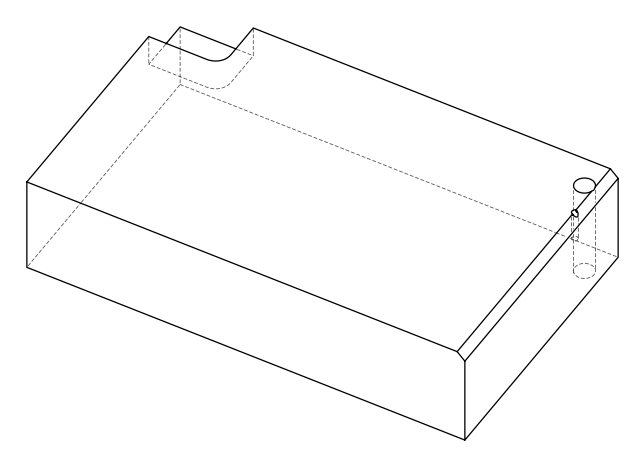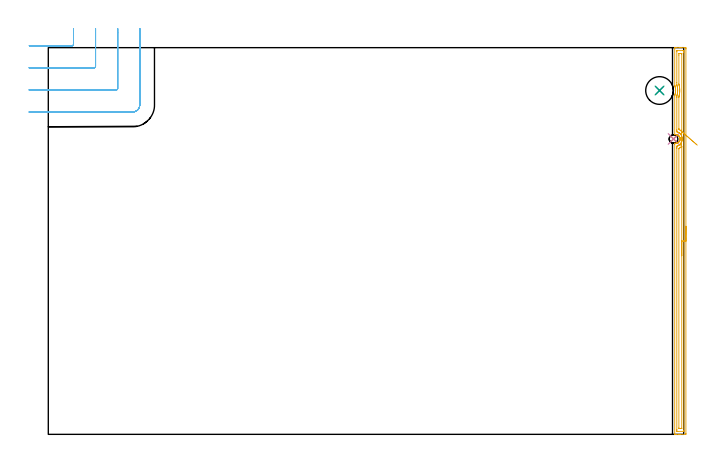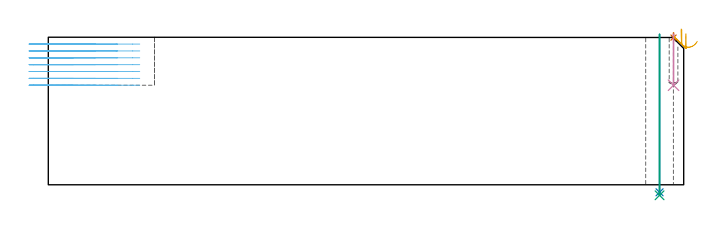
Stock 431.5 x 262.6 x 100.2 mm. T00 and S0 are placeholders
(PLAN: 6 operations, 5 tool changes, 13.2 min)
(1 SPOT_DRILL | STEP1POCKET | NXT0321_9005460120000 | 0.03 min | 0 mm3)
(2 DRILL_THROUGH_HOLE_FROM_SOLID_MATERIAL | STEP1HOLE | UGT0301_515 | 0.43 min | 11289 mm3)
(3 DRILL_TO_ENLARGE_THROUGH_HOLE | STEP1HOLE | UGT0301_256 | 0.44 min | 16475 mm3)
(4 DRILL_BLIND_HOLE_INTO_CENTER | STEP1POCKET | UGT0301_182 | 0.14 min | 849 mm3)
(5 AREA_MILL | FG_CHAMFER_SURFACE | UGT0205_001 | 6.63 min | 7556 mm3)
(6 MILL_CORNER_NOTCH_RECTANGULAR | CORNER_NOTCH_RECTANGULAR | UGT0201_094 | Follow Part, ap 5, ae 75% | 5.48 min | 124695 mm3)
(TOOL NXT0321_9005460120000 | NC Spot Drill, 142deg, 12mm, Carbide, Uncoated | D12 PA142 FL30 Z2)
(TOOL UGT0301_515 | Carbide Drill 12.0 mm | D12 PA118 FL101 Z2)
(TOOL UGT0301_256 | Twist Drill 18.8 mm | D18.8 PA118 FL135 Z2)
(TOOL UGT0301_182 | Twist Drill 5.9 mm | D5.9 PA118 FL55 Z2)
(TOOL UGT0205_001 | Chamfer Mill 20 x 3 x 45 deg. | D20 FL50 Z2)
(TOOL UGT0201_094 | End mill 20 mm | D20 FL38 Z4)
(OP 1 SPOT_DRILL)
G17 G21 G94 G90
T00 M6
G54
G17 G0 G90 X424.6 Y200.6 S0 M3
G43 Z110.2 H0
G94 G81 G98 Z99.946 F250. R103.2
G80
M5
M2
(OP 2 DRILL_THROUGH_HOLE_FROM_SOLID_MATERIAL)
G17 G21 G94 G90
T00 M6
G54
G17 G0 G90 X415.1 Y233.5 S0 M3
G43 Z110.2 H0
G94 G81 G98 Z-5.105 F250. R102.2
G80
M5
M2
(OP 3 DRILL_TO_ENLARGE_THROUGH_HOLE)
G17 G21 G94 G90
T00 M6
G54
G17 G0 G90 X415.1 Y233.5 S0 M3
G43 Z110.2 H0
G94 G73 G98 Z-7.148 F250. Q17.891 R102.2
G80
M5
M2
(OP 4 DRILL_BLIND_HOLE_INTO_CENTER)
G17 G21 G94 G90
T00 M6
G54
G17 G0 G90 X424.6 Y200.6 S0 M3
G43 Z110.2 H0
G94 G81 G98 Z67.6 F250. R102.2
G80
M5
M2
(OP 5 AREA_MILL)
G17 G21 G94 G90
T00 M6
G54
G17 G0 G90 X433. Y141.3 S1061 M3
G43 Z110.2 H0
Z102.6
G94 G1 Y141.262 Z101.728 F250.
Y141.148 Z100.864
Y140.959 Z100.012
Y140.697 Z99.18
Y140.363 Z98.374
Y139.96 Z97.6
Y139.492 Z96.864
Y138.96 Z96.172
Y138.371 Z95.529
Y137.728 Z94.94
Y137.036 Z94.409
Y136.3 Z93.94
Y135.526 Z93.537
Y134.72 Z93.203
Y133.888 Z92.941
Y133.036 Z92.752
Y132.172 Z92.638
Y131.3 Z92.6
X432.999 Y0.601 Z92.601
X432.997 Y0.283
X432.993 Y0.01 Z92.604
X432.686 Y0. Z92.91
X429.2 Z96.395
X428.631 Z96.966
X428.328 Z97.268
X426.585 Z99.009
X425.618 Z99.981
X425.508 Y0.001 Z100.084
X425.467 Y0.003 Z100.124
X425.403 Y0.01 Z100.188
X425.4 Y0.155 Z100.2
Y196.873
X425.407 Y197.723 Z100.193
X425.473 Y197.717 Z100.127
X425.689 Y197.695 Z99.911
X425.917 Y197.668 Z99.683
X426.364 Y197.674 Z99.236
X426.816 Y197.751 Z98.784
X426.857 Y197.765 Z98.743
X427.021 Y197.82 Z98.576
X427.18 Y197.873 Z98.42
X427.255 Y197.898 Z98.345
X427.656 Y198.109 Z97.942
X427.747 Y198.174 Z97.848
X428.029 Y198.373 Z97.57
X428.145 Y198.478 Z97.454
X428.313 Y198.657 Z97.287
X428.353 Y198.707 Z97.247
X428.467 Y198.849 Z97.132
X428.537 Y198.954 Z97.061
X428.603 Y199.054 Z96.993
X428.619 Y199.081 Z96.977
X428.725 Y199.267 Z96.872
X428.803 Y199.44 Z96.793
X428.823 Y199.484 Z96.774
X428.846 Y199.549 Z96.749
X428.903 Y199.704 Z96.694
X428.967 Y199.931 Z96.633
X429.013 Y200.162 Z96.587
X429.036 Y200.328 Z96.563
X429.041 Y200.609 Z96.553
X429.036 Y200.872 Z96.563
X429.008 Y201.056 Z96.587
X428.985 Y201.18 Z96.615
X428.982 Y201.195 Z96.618
X428.963 Y201.287 Z96.635
X428.899 Y201.513 Z96.699
X428.849 Y201.65 Z96.751
X428.817 Y201.734 Z96.782
X428.796 Y201.779 Z96.802
X428.718 Y201.95 Z96.881
X428.597 Y202.159 Z97.001
X428.462 Y202.359 Z97.137
X428.328 Y202.524 Z97.27
X428.309 Y202.547 Z97.289
X428.191 Y202.671 Z97.405
X428.144 Y202.722 Z97.453
X428.038 Y202.817 Z97.558
X428.008 Y202.844 Z97.587
X427.845 Y202.969 Z97.751
X427.831 Y202.979 Z97.764
X427.747 Y203.034 Z97.85
X427.646 Y203.1 Z97.952
X427.254 Y203.302 Z98.344
X427.021 Y203.38 Z98.578
X426.815 Y203.449 Z98.783
X426.364 Y203.526 Z99.236
X425.917 Y203.532 Z99.683
X425.714 Y203.509 Z99.885
X425.51 Y203.485 Z100.088
X425.47 Y203.482 Z100.126
X425.403 Y203.48 Z100.189
X425.4 Y203.564 Z100.2
X425.404 Y229.895 Z100.196
X425.41 Y230.144 Z100.186
X425.423 Y230.233 Z100.172
X425.459 Y230.355 Z100.136
X425.527 Y230.568 Z100.07
X425.658 Y231.014 Z99.941
X425.77 Y231.462 Z99.83
X425.789 Y231.563 Z99.81
X425.808 Y231.666 Z99.789
X425.845 Y231.848 Z99.754
X425.857 Y231.909 Z99.742
X425.922 Y232.357 Z99.675
X425.941 Y232.558 Z99.655
X425.953 Y232.675 Z99.644
X425.965 Y232.803 Z99.629
X425.966 Y232.845 Z99.626
X425.968 Y232.887 Z99.622
X425.988 Y233.251 Z99.607
X425.987 Y233.45 Z99.604
X425.988 Y233.578
X425.989 Y233.698 Z99.606
X425.986 Y233.774 Z99.61
X425.981 Y233.887 Z99.614
X425.978 Y233.949 Z99.618
X425.969 Y234.145 Z99.627
X425.949 Y234.342 Z99.644
X425.928 Y234.593 Z99.67
X425.889 Y234.871 Z99.71
X425.865 Y235.039 Z99.734
X425.828 Y235.235 Z99.771
X425.779 Y235.488 Z99.819
X425.668 Y235.934 Z99.928
X425.646 Y236.007 Z99.95
X425.61 Y236.127 Z99.984
X425.492 Y236.533 Z100.108
X425.473 Y236.595 Z100.127
X425.456 Y236.648 Z100.144
X425.413 Y236.769 Z100.182
X425.409 Y236.829 Z100.187
X425.405 Y236.922 Z100.193
X425.406 Y236.979 Z100.194
X425.4 Y262.445 Z100.2
X425.402 Y262.59 Z100.188
X425.507 Y262.597 Z100.085
X425.618 Y262.6 Z99.981
X425.979 Z99.62
X426.585 Z99.009
X428.631 Z96.966
X429.197 Z96.397
X429.787 Z95.808
X432.402 Z93.195
X432.686 Y262.596 Z92.91
X432.993 Y262.59 Z92.604
X432.997 Y262.317 Z92.601
X432.999 Y261.999
X433. Y261.678 Z92.6
Y131.3
X431.586 Z94.014
Y2.62
X431.585 Y2.385 Z94.015
X431.581 Y2.057 Z94.019
X431.579 Y2.019 Z94.021
X431.574 Y2.01 Z94.026
X431.545 Y2.007 Z94.055
X431.445 Y2.002 Z94.155
X431.319 Y2. Z94.281
X427.457 Z98.143
X426.96 Y2.002 Z98.64
X426.849 Y2.007 Z98.751
X426.83 Y2.009 Z98.77
X426.821 Y2.044 Z98.779
X426.818 Y2.147 Z98.782
X426.816 Y2.385 Z98.784
X426.814 Y3.043 Z98.786
Y3.278
Y194.196
X426.816 Y194.852 Z98.784
X426.819 Y195.088 Z98.781
X426.829 Y195.73 Z98.771
X427.11 Y195.805 Z98.49
X427.457 Y195.912 Z98.143
X427.507 Y195.929 Z98.093
X427.648 Y195.98 Z97.952
X428.097 Y196.217 Z97.503
X428.328 Y196.358 Z97.272
X428.625 Y196.569 Z96.975
X428.75 Y196.664 Z96.85
X428.98 Y196.872 Z96.62
X429.088 Y196.987 Z96.512
X429.2 Y197.112 Z96.4
X429.484 Y197.474 Z96.116
X429.677 Y197.765 Z95.923
X429.823 Y198.019 Z95.777
X430.072 Y198.55 Z95.528
X430.101 Y198.626 Z95.499
X430.112 Y198.657 Z95.488
X430.227 Y199.024 Z95.373
X430.304 Y199.311 Z95.296
X430.353 Y199.549 Z95.247
X430.432 Y200.072 Z95.168
X430.447 Y200.441 Z95.153
X430.442 Y200.954 Z95.158
X430.406 Y201.333 Z95.194
X430.359 Y201.626 Z95.241
X430.273 Y202.02 Z95.327
X430.214 Y202.225 Z95.386
X430.072 Y202.64 Z95.528
X429.858 Y203.117 Z95.742
X429.525 Y203.676 Z96.075
X429.27 Y204.01 Z96.33
X429.2 Y204.093 Z96.4
X429.102 Y204.197 Z96.498
X428.908 Y204.394 Z96.692
X428.707 Y204.574 Z96.893
X428.446 Y204.782 Z97.154
X428.328 Y204.858 Z97.272
X428.258 Y204.902 Z97.342
X427.731 Y205.175 Z97.869
X427.457 Y205.28 Z98.143
X426.928 Y205.443 Z98.672
X426.851 Y205.468 Z98.749
X426.821 Y205.479 Z98.779
X426.819 Y205.555 Z98.781
X426.817 Y205.794 Z98.783
X426.815 Y206.451 Z98.785
Y206.686
X426.819 Y228.751 Z98.781
X426.82 Y228.99 Z98.78
X426.825 Y229.636 Z98.775
X426.829 Y229.758 Z98.771
X426.861 Y229.882 Z98.739
X426.988 Y230.361 Z98.612
X427.091 Y230.774 Z98.509
X427.13 Y230.941 Z98.47
X427.157 Y231.08 Z98.443
X427.259 Y231.666 Z98.341
X427.285 Y231.842 Z98.315
X427.375 Y232.615 Z98.225
X427.405 Y233.472 Z98.195
Y233.504
X427.373 Y234.342 Z98.227
X427.367 Y234.434 Z98.233
X427.324 Y234.851 Z98.276
X427.278 Y235.235 Z98.322
X427.265 Y235.333 Z98.335
X427.245 Y235.451 Z98.355
X427.113 Y236.127 Z98.487
X426.998 Y236.597 Z98.602
X426.884 Y237.019 Z98.716
X426.841 Y237.181 Z98.759
X426.827 Y237.345 Z98.773
X426.822 Y237.668 Z98.778
X426.82 Y238.803 Z98.78
X426.815 Y259.979 Z98.785
X426.816 Y260.215 Z98.784
X426.82 Y260.543 Z98.78
X426.821 Y260.58 Z98.779
X426.826 Y260.59 Z98.774
X426.855 Y260.593 Z98.745
X426.955 Y260.598 Z98.645
X427.081 Y260.6 Z98.519
X430.943 Z94.657
X431.44 Y260.598 Z94.16
X431.551 Y260.593 Z94.049
X431.57 Y260.591 Z94.03
X431.579 Y260.556 Z94.021
X431.582 Y260.453 Z94.018
X431.584 Y260.215 Z94.016
X431.586 Y259.557 Z94.014
Y259.322
Y131.3
X430.172 Z95.428
X430.171 Y4.17 Z95.429
X430.17 Y4.069 Z95.43
X430.168 Y4.034 Z95.432
X430.165 Y4.014 Z95.435
X430.153 Y4.01 Z95.447
X430.072 Y4.007 Z95.528
X429.365 Y4. Z96.235
X429.2 Z96.4
X428.494 Y4.001 Z97.106
X428.328 Y4.003 Z97.272
X428.273 Y4.006 Z97.327
X428.236 Y4.01 Z97.364
X428.233 Y4.068 Z97.367
X428.23 Y4.17 Z97.37
X428.229 Y4.271 Z97.371
Y193.801
X428.231 Y193.998 Z97.369
X428.234 Y194.097 Z97.366
X428.236 Y194.139 Z97.364
X428.326 Y194.196 Z97.274
X428.672 Y194.389 Z96.928
X428.884 Y194.519 Z96.716
X429.2 Y194.739 Z96.4
X429.398 Y194.885 Z96.202
X429.632 Y195.088 Z95.968
X429.858 Y195.307 Z95.742
X430.164 Y195.621 Z95.436
X430.167 Y195.531 Z95.433
X430.17 Y195.395 Z95.43
X430.171 Y195.19 Z95.429
X430.172 Y195.088 Z95.428
Y131.3
Y130.428 Z95.467
Y129.564 Z95.58
Y128.712 Z95.769
Y127.88 Z96.032
Y127.074 Z96.365
Y126.3 Z96.768
Y125.564 Z97.237
Y124.872 Z97.768
Y124.229 Z98.357
Y123.64 Z99.001
Y123.108 Z99.693
Y122.64 Z100.428
Y122.237 Z101.202
Y121.903 Z102.008
Y121.641 Z102.84
Y121.452 Z103.692
Y121.338 Z104.557
Y121.3 Z105.428
G0 Z110.2
X440.718 Y196.4
Z97.403
G1 X440.3 Y196.765 Z96.73
X439.839 Y197.167 Z96.108
X439.339 Y197.603 Z95.541
X438.804 Y198.07 Z95.035
X438.238 Y198.564 Z94.592
X437.644 Y199.082 Z94.216
X437.029 Y199.619 Z93.911
X436.395 Y200.171 Z93.678
X435.749 Y200.735 Z93.519
X435.095 Y201.306 Z93.435
X434.437 Y201.88 Z93.427
X433.782 Y202.451 Z93.496
X433.133 Y203.017 Z93.64
X432.497 Y203.572 Z93.858
X431.877 Y204.113 Z94.149
X431.279 Y204.635 Z94.511
X430.707 Y205.134 Z94.941
X430.165 Y205.607 Z95.435
X430.072 Y205.688 Z95.528
X429.96 Y205.794 Z95.64
X429.57 Y206.168 Z96.03
X429.2 Y206.469 Z96.4
X428.887 Y206.686 Z96.713
X428.328 Y207.007 Z97.272
X428.256 Y207.05 Z97.344
X428.24 Y207.061 Z97.36
X428.236 Y207.138 Z97.364
X428.232 Y207.273 Z97.368
X428.23 Y207.477 Z97.37
X428.229 Y207.578 Z97.371
X428.233 Y228.99 Z97.367
X428.234 Y229.086 Z97.366
X428.237 Y229.185 Z97.363
X428.243 Y229.364 Z97.357
X428.328 Y229.695 Z97.272
X428.365 Y229.844 Z97.235
X428.374 Y229.882 Z97.226
X428.523 Y230.574 Z97.077
X428.559 Y230.774 Z97.041
X428.654 Y231.332 Z96.946
X428.697 Y231.666 Z96.903
X428.748 Y232.129 Z96.852
X428.783 Y232.558 Z96.817
X428.799 Y232.969 Z96.801
X428.813 Y233.45 Z96.787
X428.803 Y233.856 Z96.797
X428.787 Y234.342 Z96.813
X428.756 Y234.797 Z96.844
X428.712 Y235.235 Z96.888
X428.633 Y235.815 Z96.967
X428.578 Y236.127 Z97.022
X428.418 Y236.927 Z97.182
X428.396 Y237.019 Z97.204
X428.328 Y237.295 Z97.272
X428.242 Y237.625 Z97.358
X428.237 Y237.815 Z97.363
X428.235 Y237.911 Z97.365
X428.23 Y257.538 Z97.37
Y258.43
X428.231 Y258.53 Z97.369
X428.233 Y258.565 Z97.367
X428.236 Y258.585 Z97.364
X428.247 Y258.59 Z97.353
X428.328 Y258.593 Z97.272
X429.035 Y258.6 Z96.565
X429.2 Z96.4
X429.906 Y258.599 Z95.694
X430.072 Y258.597 Z95.528
X430.126 Y258.594 Z95.474
X430.164 Y258.59 Z95.436
X430.167 Y258.532 Z95.433
X430.17 Y258.43 Z95.43
X430.171 Y258.328 Z95.429
Y206.584
X430.17 Y205.794 Z95.43
X430.169 Y205.695 Z95.431
X430.165 Y205.607 Z95.435
X430.132 Y204.738 Z95.506
X430.1 Y203.878 Z95.652
X430.068 Y203.035 Z95.873
X430.037 Y202.214 Z96.167
X430.007 Y201.422 Z96.531
X429.978 Y200.664 Z96.963
X429.951 Y199.947 Z97.459
X429.925 Y199.276 Z98.016
X429.902 Y198.656 Z98.629
X429.881 Y198.092 Z99.294
X429.861 Y197.588 Z100.006
X429.845 Y197.148 Z100.759
X429.831 Y196.775 Z101.547
X429.819 Y196.472 Z102.365
X429.81 Y196.241 Z103.207
X429.805 Y196.085 Z104.065
X429.801 Y196.004 Z104.934
Y195.999 Z105.806
G0 Z110.2
M5
M2
(OP 6 MILL_CORNER_NOTCH_RECTANGULAR)
G17 G21 G94 G90
T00 M6
G54
G17 G0 G90 X-12.915 Y263.9 S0 M3
G43 Z110.2 H0
Z95.543
G94 G1 X-9.915 F250.
X16.105 F500.
G3 X17.1 Y264.895 R1.
G1 Y272.6
Y275.6 F250.
G0 Z110.2
X-13. Y248.9
Z95.543
G1 X-10.
X31.105 F500.
G3 X32.1 Y249.895 R1.
G1 Y272.6
Y275.6 F250.
G0 Z110.2
X-13. Y233.9
Z95.543
G1 X-10.
X46.105 F500.
G3 X47.1 Y234.895 R1.
G1 Y272.6
Y275.6 F250.
G0 Z110.2
X-13. Y218.9
Z95.543
G1 X-10.
X57.3 F500.
G3 X62.1 Y223.7 R4.8
G1 Y272.6
Y275.6 F250.
G0 Z110.2
X-12.915 Y263.9
Z90.886
G1 X-9.915
X16.105 F500.
G3 X17.1 Y264.895 R1.
G1 Y272.6
Y275.6 F250.
G0 Z110.2
X-13. Y248.9
Z90.886
G1 X-10.
X31.105 F500.
G3 X32.1 Y249.895 R1.
G1 Y272.6
Y275.6 F250.
G0 Z110.2
X-13. Y233.9
Z90.886
G1 X-10.
X46.105 F500.
G3 X47.1 Y234.895 R1.
G1 Y272.6
Y275.6 F250.
G0 Z110.2
X-13. Y218.9
Z90.886
G1 X-10.
X57.3 F500.
G3 X62.1 Y223.7 R4.8
G1 Y272.6
Y275.6 F250.
G0 Z110.2
X-12.915 Y263.9
Z86.229
G1 X-9.915
X16.105 F500.
G3 X17.1 Y264.895 R1.
G1 Y272.6
Y275.6 F250.
G0 Z110.2
X-13. Y248.9
Z86.229
G1 X-10.
X31.105 F500.
G3 X32.1 Y249.895 R1.
G1 Y272.6
Y275.6 F250.
G0 Z110.2
X-13. Y233.9
Z86.229
G1 X-10.
X46.105 F500.
G3 X47.1 Y234.895 R1.
G1 Y272.6
Y275.6 F250.
G0 Z110.2
X-13. Y218.9
Z86.229
G1 X-10.
X57.3 F500.
G3 X62.1 Y223.7 R4.8
G1 Y272.6
Y275.6 F250.
G0 Z110.2
X-12.915 Y263.9
Z81.571
G1 X-9.915
X16.105 F500.
G3 X17.1 Y264.895 R1.
G1 Y272.6
Y275.6 F250.
G0 Z110.2
X-13. Y248.9
Z81.571
G1 X-10.
X31.105 F500.
G3 X32.1 Y249.895 R1.
G1 Y272.6
Y275.6 F250.
G0 Z110.2
X-13. Y233.9
Z81.571
G1 X-10.
X46.105 F500.
G3 X47.1 Y234.895 R1.
G1 Y272.6
Y275.6 F250.
G0 Z110.2
X-13. Y218.9
Z81.571
G1 X-10.
X57.3 F500.
G3 X62.1 Y223.7 R4.8
G1 Y272.6
Y275.6 F250.
G0 Z110.2
X-12.915 Y263.9
Z76.914
G1 X-9.915
X16.105 F500.
G3 X17.1 Y264.895 R1.
G1 Y272.6
Y275.6 F250.
G0 Z110.2
X-13. Y248.9
Z76.914
G1 X-10.
X31.105 F500.
G3 X32.1 Y249.895 R1.
G1 Y272.6
Y275.6 F250.
G0 Z110.2
X-13. Y233.9
Z76.914
G1 X-10.
X46.105 F500.
G3 X47.1 Y234.895 R1.
G1 Y272.6
Y275.6 F250.
G0 Z110.2
X-13. Y218.9
Z76.914
G1 X-10.
X57.3 F500.
G3 X62.1 Y223.7 R4.8
G1 Y272.6
Y275.6 F250.
G0 Z110.2
X-12.915 Y263.9
Z72.257
G1 X-9.915
X16.105 F500.
G3 X17.1 Y264.895 R1.
G1 Y272.6
Y275.6 F250.
G0 Z110.2
X-13. Y248.9
Z72.257
G1 X-10.
X31.105 F500.
G3 X32.1 Y249.895 R1.
G1 Y272.6
Y275.6 F250.
G0 Z110.2
X-13. Y233.9
Z72.257
G1 X-10.
X46.105 F500.
G3 X47.1 Y234.895 R1.
G1 Y272.6
Y275.6 F250.
G0 Z110.2
X-13. Y218.9
Z72.257
G1 X-10.
X57.3 F500.
G3 X62.1 Y223.7 R4.8
G1 Y272.6
Y275.6 F250.
G0 Z110.2
X-12.915 Y263.9
Z67.6
G1 X-9.915
X16.105 F500.
G3 X17.1 Y264.895 R1.
G1 Y272.6
Y275.6 F250.
G0 Z110.2
X-13. Y248.9
Z67.6
G1 X-10.
X31.105 F500.
G3 X32.1 Y249.895 R1.
G1 Y272.6
Y275.6 F250.
G0 Z110.2
X-13. Y233.9
Z67.6
G1 X-10.
X46.105 F500.
G3 X47.1 Y234.895 R1.
G1 Y272.6
Y275.6 F250.
G0 Z110.2
X-13. Y218.9
Z67.6
G1 X-10.
X57.3 F500.
G3 X62.1 Y223.7 R4.8
G1 Y272.6
Y275.6 F250.
G0 Z110.2
M5
M2
